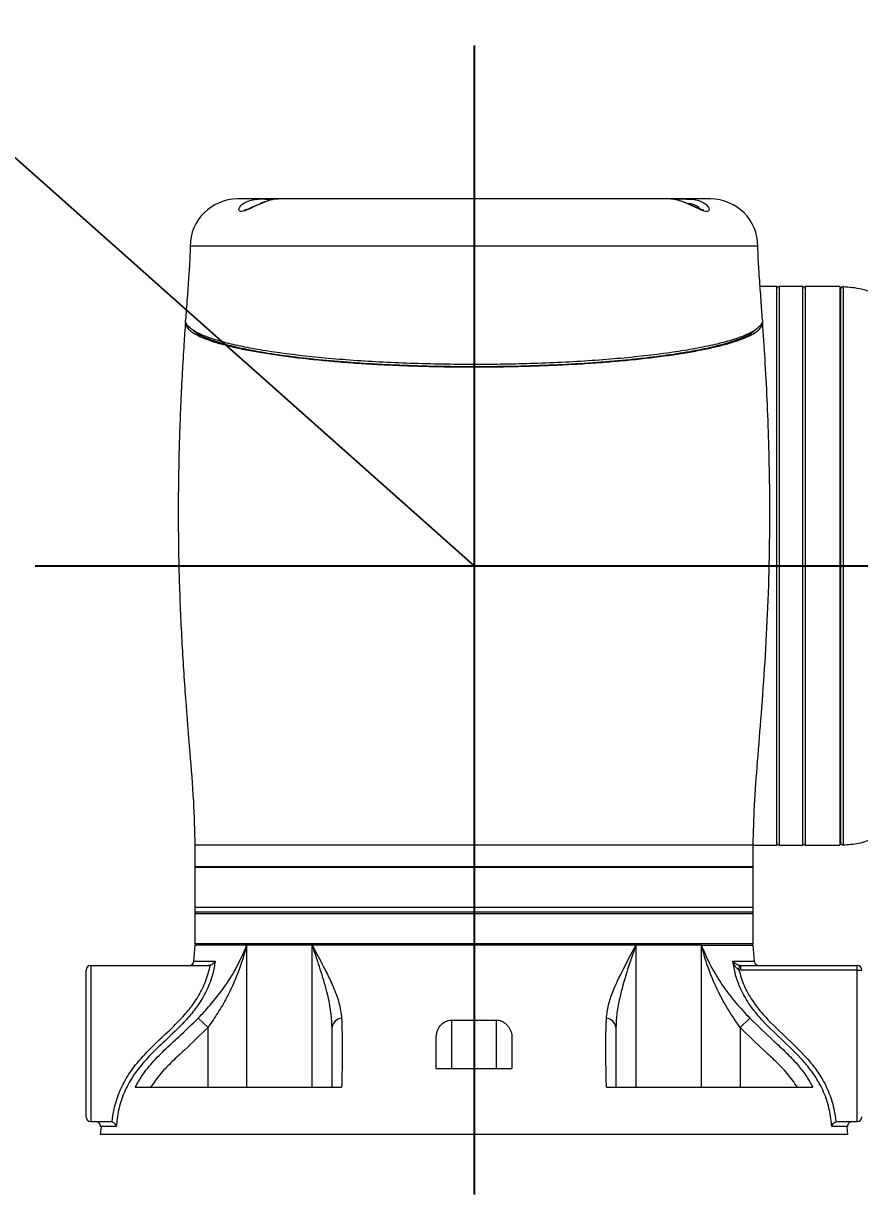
# Model space of a CAD drawing. Header units: millimetres. Extents: x 14 to 206, y 4 to 295.
# Drawn here: x 92.7 to 110.37, y 204.74 to 229.48 of the extents above; entities that cross this region are included whole.
import ezdxf

# ---------------------------------------------------------------- set-up
doc = ezdxf.new("R2010")
doc.units = ezdxf.units.MM
doc.layers.add('标注层', color=3, linetype='Continuous')
doc.styles.add('SLDTEXTSTYLE1', font='ARIAL.TTF', dxfattribs={"width": 0.5688})
doc.styles.add('SLDTEXTSTYLE2', font='ARIAL.TTF', dxfattribs={"width": 0.948})
doc.dimstyles.new('SLDDIMSTYLE1', dxfattribs={"dimtxt": 4.10931, "dimasz": 2, "dimexe": 0, "dimexo": 0.0625, "dimgap": 1.027327, "dimtad": 0, "dimtih": 1, "dimtoh": 1, "dimlfac": 10, "dimrnd": 1e-09, "dimzin": 12, "dimdsep": 46, "dimtxsty": 'SLDTEXTSTYLE1', "dimsah": 1, "dimcen": 0, "dimadec": 0, "dimazin": 3, "dimtfac": 1, "dimtofl": 0, "dimtmove": 0, "dimatfit": 3, "dimfxl": 0, "dimfrac": 2, "dimtolj": 1, "dimtzin": 12, "dimarcsym": 0})

# ---------------------------------------------------------------- blocks, each defined once
blk = doc.blocks.new('_D_2')
at = {"layer": '标注层'}
for p, q in [((44.1, 269.67), (32.203, 269.67)), ((87.869, 230.778), (44.1, 269.67)), ((102.222, 218.025), (87.869, 230.778))]:
    blk.add_line(p, q, dxfattribs=at)
blk.add_solid([(87.869, 230.778), (89.198, 229.263), (89.53, 229.637)], dxfattribs=at)
at = {"layer": '标注层', "attachment_point": 1, "style": 'SLDTEXTSTYLE2'}
for s, insert, char_height in [('S', (32.203, 275.127), 4.233), ('R192', (34.453, 275.127), 4.2333)]:
    blk.add_mtext(s, dxfattribs=dict(at, insert=insert, char_height=char_height))

msp = doc.modelspace()

# ---------------------------------------------------------------- linework, layer by layer
at = {"color": 7, "linetype": 'Continuous', "lineweight": 18}
for p, q in [((97.7294, 225.7751), (97.2219, 225.7751)), ((98.078, 225.7751), (97.7294, 225.7751)), ((106.374, 225.7751), (98.071, 225.7751)), ((106.3769, 225.7744), (106.3595, 225.7732)), ((106.7116, 225.7751), (106.3828, 225.7751)), ((107.2219, 225.7751), (106.7116, 225.7751)), ((108.6219, 223.9251), (108.269, 223.9251)), ((108.6219, 212.1251), (108.6219, 223.9251)), ((109.1719, 223.9251), (108.6719, 223.9251)), ((109.9519, 223.9251), (109.2219, 223.9251)), ((109.2219, 223.9251), (109.2219, 212.5228)), ((109.9519, 223.9251), (109.9519, 212.5228)), ((109.9719, 223.7751), (109.9519, 223.7751)), ((109.9719, 212.1759), (109.9719, 223.8744)), ((102.2219, 222.2858), (102.2219, 222.2364)), ((109.2219, 212.5228), (109.2219, 212.1251)), ((109.9519, 212.5228), (109.9519, 212.1251)), ((109.9519, 212.2751), (109.9719, 212.2751)), ((96.3219, 212.1251), (96.3219, 211.6751)), ((108.1219, 212.1251), (108.6219, 212.1251)), ((108.1219, 211.6751), (108.1219, 212.1251)), ((108.6719, 212.1251), (109.1719, 212.1251)), ((109.2219, 212.1251), (109.9519, 212.1251)), ((96.3219, 211.6751), (96.3219, 211.6551)), ((96.3219, 211.6551), (96.3219, 210.8101)), ((108.1219, 211.6551), (108.1219, 211.6751)), ((108.1219, 210.8101), (108.1219, 211.6551)), ((96.3219, 210.8101), (96.3219, 210.7101)), ((108.1219, 210.7101), (108.1219, 210.8101)), ((96.3517, 210.7101), (96.3219, 210.6803)), ((101.463, 210.7101), (96.3219, 210.7101)), ((96.3219, 210.6803), (96.3219, 210.0401)), ((96.3219, 210.6803), (108.1219, 210.6803)), ((108.1219, 210.7101), (101.463, 210.7101)), ((108.1219, 210.6803), (108.092, 210.7101)), ((108.1219, 210.0401), (108.1219, 210.6803)), ((96.3219, 210.0401), (96.3519, 210.0101)), ((108.0606, 210.0401), (96.3219, 210.0401)), ((108.1219, 210.0401), (108.0606, 210.0401)), ((108.0919, 210.0101), (108.1219, 210.0401)), ((96.3219, 210.0101), (96.2944, 209.6746)), ((97.4144, 210.0101), (96.3219, 210.0101)), ((97.4144, 210.0101), (97.4144, 207.0101)), ((98.8016, 210.0101), (97.4144, 210.0101)), ((105.6422, 210.0101), (98.8016, 210.0101)), ((98.8016, 207.0101), (98.8016, 210.0101)), ((105.6422, 210.0101), (105.6422, 207.0101)), ((107.0293, 210.0101), (105.6422, 210.0101)), ((107.0293, 210.0101), (108.1219, 210.0101)), ((107.0293, 207.0101), (107.0293, 210.0101)), ((108.1521, 209.675), (108.1219, 210.0101)), ((94.1219, 209.5851), (94.1219, 206.2851)), ((94.1219, 209.5851), (96.6185, 209.5851)), ((96.6432, 209.5878), (96.6185, 209.5851)), ((107.8212, 209.4891), (107.8397, 209.5871)), ((107.8397, 209.5871), (107.8634, 209.5851)), ((107.8634, 209.4851), (107.8634, 209.5851)), ((107.8634, 209.5851), (110.3219, 209.5851)), ((110.3219, 209.4851), (110.3219, 209.5851)), ((94.0219, 206.3851), (94.0219, 209.4851)), ((107.8634, 209.4851), (107.8212, 209.4891)), ((110.3219, 209.4851), (107.8634, 209.4851)), ((110.3219, 206.2851), (110.3219, 209.4851)), ((110.3219, 209.4851), (110.4219, 209.4851)), ((96.5996, 208.2769), (96.3923, 208.4695)), ((101.7439, 208.4306), (102.6998, 208.4306)), ((101.7439, 208.4306), (101.7439, 207.4101)), ((102.6998, 207.4101), (102.6998, 208.4306)), ((107.8441, 208.2769), (108.0515, 208.4695)), ((96.5996, 207.0101), (96.5996, 208.2769)), ((107.8441, 208.2769), (107.8441, 207.0101)), ((101.4219, 207.4101), (103.0219, 207.4101)), ((95.0611, 207.0101), (99.4232, 207.0101)), ((105.0205, 207.0101), (109.3826, 207.0101)), ((94.1219, 206.2851), (94.5356, 206.2851)), ((94.3371, 206.1792), (94.3219, 206.0101)), ((94.5356, 206.2851), (94.5725, 206.2787)), ((109.8712, 206.2787), (109.9081, 206.2851)), ((109.9081, 206.2851), (110.3219, 206.2851)), ((110.1219, 206.0101), (110.108, 206.1793)), ((110.1219, 206.0101), (94.3219, 206.0101))]:
    msp.add_line(p, q, dxfattribs=at)
at = {"color": 8, "linetype": 'Continuous', "lineweight": 18}
for p, q in [((108.2219, 224.7751), (96.2219, 224.7751)), ((108.6719, 223.9251), (108.6719, 218.0251)), ((109.1719, 218.0251), (109.1719, 223.9251)), ((110.0233, 223.9244), (110.0233, 212.1259)), ((108.6719, 218.0251), (108.6719, 212.1251)), ((109.1719, 212.1251), (109.1719, 218.0251)), ((108.1219, 212.1251), (96.3219, 212.1251)), ((108.1219, 211.6551), (96.3219, 211.6551)), ((101.463, 210.8101), (96.3219, 210.8101)), ((108.1219, 210.8101), (101.463, 210.8101)), ((96.3013, 209.6726), (96.7505, 209.6726)), ((107.6932, 209.6726), (108.1424, 209.6726)), ((94.6606, 206.1792), (94.3268, 206.1792)), ((110.1169, 206.1792), (109.7832, 206.1792))]:
    msp.add_line(p, q, dxfattribs=at)
at = {"color": 7, "linetype": 'Continuous', "lineweight": 18}
for centre, radius, start, end in [((97.2219, 224.7751), 1, 90, 180), ((107.2219, 224.7751), 1, 0, 90), ((108.6719, 223.8751), 0.05, 90, 180), ((109.1719, 223.8751), 0.05, 0, 90), ((110.0219, 223.8744), 0.05, 88.34659, 180), ((108.6719, 212.1751), 0.05, 180, 270), ((109.1719, 212.1751), 0.05, 270, 0), ((110.0219, 212.1759), 0.05, 180, 271.65341), ((94.1219, 209.4851), 0.1, 90, 180), ((96.2021, 209.6851), 0.1, 270, 352.79496), ((108.2416, 209.6851), 0.1, 187.20504, 270), ((110.3219, 209.4851), 0.1, 0, 90), ((99.4471, 208.243), 0.2278, 96.25757, 171.46267), ((104.9966, 208.243), 0.2278, 8.53733, 83.74243), ((94.1219, 206.3851), 0.1, 180, 270), ((110.3219, 206.3851), 0.1, 270, 0), ((94.227, 206.1851), 0.1, 356.58488, 90), ((110.2167, 206.1851), 0.1, 90, 183.41512)]:
    msp.add_arc(centre, radius, start, end, dxfattribs=at)
for points, knots in [([(98.0817, 225.773), (98.0648, 225.7735), (98.0241, 225.7745), (97.9212, 225.7532), (97.7942, 225.7112), (97.653, 225.6507), (97.5152, 225.5835), (97.4119, 225.5362), (97.3368, 225.5118), (97.283, 225.5071), (97.2493, 225.5327), (97.2543, 225.5854), (97.3051, 225.6547), (97.4048, 225.7209), (97.546, 225.7641), (97.6964, 225.7779), (97.8379, 225.7722), (97.9181, 225.7632), (97.9571, 225.7588)], [0, 0, 0, 0, 0.0467026, 0.1120882, 0.1763544, 0.244814, 0.3204055, 0.3851062, 0.41478, 0.4653497, 0.5162025, 0.5822747, 0.6511443, 0.7327713, 0.811191, 0.8788853, 0.9411747, 1, 1, 1, 1]), ([(98.0172, 225.7699), (98.012, 225.7695), (97.9795, 225.7673), (97.9039, 225.7485), (97.7959, 225.7136), (97.6833, 225.6675), (97.577, 225.6189), (97.4867, 225.5772), (97.4188, 225.5498), (97.3792, 225.5376), (97.3613, 225.5372), (97.3641, 225.5367), (97.3647, 225.5366)], [0, 0, 0, 0, 0.0283955, 0.1764856, 0.3194177, 0.4642766, 0.6108708, 0.7368395, 0.8400191, 0.9215561, 0.9828868, 1, 1, 1, 1]), ([(107.079, 225.5367), (107.0795, 225.5367), (107.0818, 225.5371), (107.0649, 225.5379), (107.0316, 225.5477), (106.9745, 225.5696), (106.8953, 225.6056), (106.7952, 225.652), (106.6816, 225.7006), (106.566, 225.7414), (106.4597, 225.7684), (106.4042, 225.7727), (106.3771, 225.7749)], [0, 0, 0, 0, 0.0174674, 0.0716174, 0.1342736, 0.2165622, 0.3214834, 0.4456853, 0.5841145, 0.7262577, 0.8658916, 1, 1, 1, 1]), ([(106.6881, 225.7739), (106.6793, 225.774), (106.6321, 225.7745), (106.56, 225.767), (106.5071, 225.7615), (106.486, 225.7593)], [0, 0, 0, 0, 0.1215952, 0.6493295, 1, 1, 1, 1]), ([(96.2219, 224.7751), (96.2197, 224.6897), (96.2145, 224.4882), (96.1903, 224.1449), (96.1605, 223.7224), (96.137, 223.4074), (96.1254, 223.2345), (96.1248, 223.2261)], [0, 0, 0, 0, 0.16513889, 0.38955189, 0.66502438, 0.98372343, 1, 1, 1, 1]), ([(108.3188, 223.2259), (108.3092, 223.3611), (108.2885, 223.655), (108.2581, 224.0777), (108.2306, 224.4587), (108.2244, 224.6815), (108.2219, 224.7751)], [0, 0, 0, 0, 0.2618716, 0.5694444, 0.8189231, 1, 1, 1, 1]), ([(113.2719, 222.2251), (113.1334, 222.2369), (112.8604, 222.26), (112.4835, 222.435), (112.1431, 222.669), (111.8203, 222.9436), (111.501, 223.2278), (111.1704, 223.4979), (110.8135, 223.7248), (110.4282, 223.8873), (110.1555, 223.9083), (110.0239, 223.9184)], [0, 0, 0, 0, 0.1104939, 0.217729, 0.3275619, 0.441058, 0.5566423, 0.6700457, 0.7822566, 0.8949429, 1, 1, 1, 1]), ([(96.1214, 223.1753), (96.1106, 223.0176), (96.0862, 222.6619), (96.0527, 222.0961), (96.0118, 221.2827), (95.9768, 220.2485), (95.9643, 219.0061), (95.9843, 217.7353), (96.0372, 216.4736), (96.1185, 215.2518), (96.209, 214.1204), (96.2963, 213.0894), (96.3137, 212.4349), (96.3219, 212.1251)], [0, 0, 0, 0, 0.0428595, 0.0966702, 0.1536558, 0.2636902, 0.3772054, 0.4904935, 0.6082516, 0.7195579, 0.8224962, 0.9160075, 1, 1, 1, 1]), ([(96.1237, 223.1751), (96.1226, 223.1718), (96.1135, 223.1423), (96.1379, 223.0864), (96.1993, 223.0075), (96.31, 222.9288), (96.4629, 222.852), (96.6569, 222.778), (96.8902, 222.7069), (97.1656, 222.6382), (97.4776, 222.5736), (97.8211, 222.514), (98.1945, 222.4591), (98.6022, 222.4087), (99.0347, 222.3641), (99.4856, 222.3257), (99.9532, 222.2933), (100.4432, 222.2668), (100.9867, 222.2454), (101.5814, 222.2303), (102.0076, 222.2283), (102.2219, 222.2273)], [0, 0, 0, 0, 0.00679488, 0.0600074, 0.11358887, 0.16833571, 0.22348617, 0.27667548, 0.33023727, 0.38497916, 0.44013126, 0.49295312, 0.54614719, 0.60052189, 0.65530738, 0.70758101, 0.76022291, 0.81403136, 0.8682449, 0.93375276, 1, 1, 1, 1]), ([(102.2219, 222.2783), (101.9958, 222.2795), (101.5431, 222.2818), (100.8729, 222.2998), (100.2193, 222.3282), (99.5916, 222.368), (98.9965, 222.418), (98.4401, 222.4778), (97.931, 222.5471), (97.4742, 222.6245), (97.0746, 222.7094), (96.7397, 222.801), (96.4727, 222.8979), (96.2746, 222.999), (96.1604, 223.1032), (96.1134, 223.1794), (96.1282, 223.2202), (96.1302, 223.2257)], [0, 0, 0, 0, 0.0699349, 0.1400933, 0.2100294, 0.2799798, 0.3501518, 0.4201053, 0.4904948, 0.561106, 0.6314991, 0.7026044, 0.7739333, 0.8450413, 0.9168453, 0.9888761, 1, 1, 1, 1]), ([(108.3156, 223.2257), (108.317, 223.2224), (108.3325, 223.1836), (108.2873, 223.1091), (108.1762, 223.004), (107.9807, 222.9015), (107.7111, 222.8031), (107.3705, 222.7099), (106.9645, 222.6232), (106.4961, 222.5445), (105.9741, 222.4744), (105.4055, 222.4138), (104.7966, 222.3639), (104.1572, 222.3248), (103.5084, 222.2976), (102.8607, 222.2813), (102.4348, 222.2793), (102.2219, 222.2783)], [0, 0, 0, 0, 0.0068155, 0.0789702, 0.1513546, 0.2235079, 0.2956444, 0.3680127, 0.4401458, 0.5117902, 0.5836662, 0.6553068, 0.7262035, 0.7973296, 0.8682237, 0.9341119, 1, 1, 1, 1]), ([(102.2219, 222.2273), (102.3887, 222.2279), (102.7234, 222.2291), (103.2263, 222.2391), (103.7281, 222.2551), (104.218, 222.2778), (104.6902, 222.3063), (105.1442, 222.3406), (105.5828, 222.3811), (105.9973, 222.427), (106.3831, 222.4778), (106.74, 222.5333), (107.069, 222.5937), (107.3637, 222.6583), (107.621, 222.7261), (107.841, 222.7969), (108.0233, 222.8712), (108.1642, 222.9476), (108.2612, 223.0253), (108.3176, 223.1011), (108.3195, 223.1512), (108.3204, 223.1751)], [0, 0, 0, 0, 0.0515804, 0.1035194, 0.1565877, 0.2100455, 0.2616475, 0.3136049, 0.366679, 0.4201366, 0.4720685, 0.5243558, 0.5777582, 0.6315432, 0.6840014, 0.7368186, 0.7907626, 0.845094, 0.8980586, 0.9513877, 1, 1, 1, 1]), ([(108.1219, 212.1251), (108.1286, 212.4053), (108.1428, 212.9946), (108.2178, 213.9193), (108.2996, 214.9281), (108.3784, 216.0154), (108.4389, 217.1682), (108.4731, 218.3661), (108.4769, 219.4897), (108.4582, 220.5139), (108.426, 221.416), (108.382, 222.2685), (108.3455, 222.8495), (108.3246, 223.1436), (108.3223, 223.1753)], [0, 0, 0, 0, 0.07597261, 0.15978519, 0.25147875, 0.35040851, 0.45533781, 0.5644468, 0.67530806, 0.75995995, 0.84217504, 0.92004026, 0.99139469, 1, 1, 1, 1]), ([(96.2925, 222.9975), (96.3199, 222.9735), (96.3927, 222.9099), (96.6231, 222.8105), (96.9674, 222.7013), (97.4057, 222.6001), (97.9261, 222.5084), (98.521, 222.4277), (99.1801, 222.3596), (99.8922, 222.3053), (100.6454, 222.266), (101.427, 222.2411), (101.9571, 222.238), (102.2219, 222.2364)], [0, 0, 0, 0, 0.0568265, 0.1511788, 0.2455501, 0.3398759, 0.4339808, 0.5285357, 0.622895, 0.7168685, 0.8113651, 0.905806, 1, 1, 1, 1]), ([(102.2219, 222.2364), (102.4883, 222.238), (103.0208, 222.2411), (103.8039, 222.2662), (104.5578, 222.3057), (105.2698, 222.3602), (105.9279, 222.4283), (106.5218, 222.509), (107.0415, 222.6008), (107.4792, 222.7021), (107.8227, 222.8112), (108.054, 222.9115), (108.1275, 222.9762), (108.1557, 223.0011)], [0, 0, 0, 0, 0.09455142, 0.18892637, 0.28288715, 0.37702621, 0.47104654, 0.56479654, 0.65902303, 0.75311888, 0.84686797, 0.94104003, 1, 1, 1, 1]), ([(110.0246, 212.1309), (110.1342, 212.1381), (110.3642, 212.1532), (110.6959, 212.2716), (111.0108, 212.4443), (111.301, 212.6563), (111.5759, 212.889), (111.8597, 213.1409), (112.1611, 213.395), (112.4966, 213.6223), (112.8677, 213.7916), (113.1358, 213.8138), (113.2719, 213.8251)], [0, 0, 0, 0, 0.0875611, 0.1838049, 0.278826, 0.3745187, 0.4709558, 0.5671499, 0.6784187, 0.7861207, 0.8914188, 1, 1, 1, 1]), ([(96.3923, 208.4695), (96.477, 208.5607), (96.6465, 208.7433), (96.9213, 209.0839), (97.1924, 209.5001), (97.348, 209.8355), (97.414, 210.0092), (97.4144, 210.0101)], [0, 0, 0, 0, 0.189254, 0.3787529, 0.6847673, 0.9982466, 1, 1, 1, 1]), ([(97.4144, 210.0101), (97.4141, 210.009), (97.4072, 209.9816), (97.3573, 209.7902), (97.2378, 209.4164), (97.0352, 208.9677), (96.811, 208.582), (96.67, 208.3785), (96.5996, 208.2769)], [0, 0, 0, 0, 0.0018361, 0.0452275, 0.3166398, 0.6253091, 0.8127083, 1, 1, 1, 1]), ([(98.8016, 210.0101), (98.8021, 210.0092), (98.8028, 210.0078), (98.8179, 209.9795), (98.9055, 209.8152), (99.0626, 209.5209), (99.2435, 209.1456), (99.381, 208.7955), (99.4085, 208.5781), (99.4223, 208.4695)], [0, 0, 0, 0, 0.0017532, 0.0025593, 0.0513671, 0.3008774, 0.5501921, 0.7753373, 1, 1, 1, 1]), ([(99.2219, 208.2769), (99.2154, 208.3983), (99.2025, 208.6412), (99.1105, 209.0514), (98.9829, 209.4851), (98.8699, 209.8164), (98.8103, 209.9855), (98.802, 210.009), (98.8016, 210.0101)], [0, 0, 0, 0, 0.2230547, 0.4463235, 0.7202615, 0.9611684, 0.9981639, 1, 1, 1, 1]), ([(105.0214, 208.4695), (105.0318, 208.5607), (105.0525, 208.7433), (105.1713, 209.0839), (105.3699, 209.5001), (105.5489, 209.8355), (105.6416, 210.0092), (105.6422, 210.0101)], [0, 0, 0, 0, 0.189254, 0.3787529, 0.6847673, 0.9982466, 1, 1, 1, 1]), ([(105.6422, 210.0101), (105.6418, 210.009), (105.6321, 209.9816), (105.5646, 209.7902), (105.4379, 209.4164), (105.3114, 208.9686), (105.2355, 208.5825), (105.2264, 208.3792), (105.2219, 208.2769)], [0, 0, 0, 0, 0.001836, 0.0452269, 0.3166356, 0.6253009, 0.8113824, 1, 1, 1, 1]), ([(107.0293, 210.0101), (107.0297, 210.0092), (107.0302, 210.0078), (107.041, 209.9795), (107.1057, 209.8152), (107.2456, 209.5209), (107.4793, 209.1456), (107.7505, 208.7955), (107.9512, 208.5781), (108.0515, 208.4695)], [0, 0, 0, 0, 0.0017532, 0.0025593, 0.0513671, 0.3008774, 0.5501921, 0.7753373, 1, 1, 1, 1]), ([(107.8441, 208.2769), (107.7607, 208.3983), (107.5936, 208.6412), (107.3669, 209.0514), (107.1826, 209.4851), (107.0794, 209.8164), (107.0355, 209.9855), (107.0296, 210.009), (107.0293, 210.0101)], [0, 0, 0, 0, 0.2230547, 0.4463235, 0.7202615, 0.9611684, 0.9981639, 1, 1, 1, 1]), ([(94.5725, 206.2787), (94.5727, 206.2808), (94.5817, 206.3715), (94.6145, 206.5847), (94.715, 206.9084), (94.9014, 207.275), (95.1786, 207.6289), (95.523, 207.9709), (95.8396, 208.2646), (96.1032, 208.535), (96.3153, 208.7946), (96.493, 209.0936), (96.5959, 209.3672), (96.6335, 209.5351), (96.6431, 209.5869), (96.6432, 209.5878)], [0, 0, 0, 0, 0.0016304, 0.0684511, 0.161726, 0.2550202, 0.375847, 0.4976146, 0.6194709, 0.7003439, 0.7811076, 0.8708113, 0.9604199, 0.9993185, 1, 1, 1, 1]), ([(96.7505, 209.6726), (96.7355, 209.5844), (96.6995, 209.3729), (96.578, 209.0534), (96.395, 208.7416), (96.1766, 208.4725), (95.9117, 208.1991), (95.5966, 207.907), (95.257, 207.5712), (94.9852, 207.2264), (94.8051, 206.8722), (94.6964, 206.5318), (94.6725, 206.2963), (94.6606, 206.1792)], [0, 0, 0, 0, 0.0641906, 0.1538576, 0.2436097, 0.322863, 0.4022212, 0.5168716, 0.63144, 0.7451141, 0.83037, 0.9156059, 1, 1, 1, 1]), ([(96.7505, 209.6726), (96.7505, 209.6724), (96.742, 209.6559), (96.7213, 209.6291), (96.6819, 209.5999), (96.655, 209.5915), (96.6432, 209.5878)], [0, 0, 0, 0, 0.0041424, 0.4597132, 0.7652224, 1, 1, 1, 1]), ([(109.7832, 206.1792), (109.7783, 206.2377), (109.7629, 206.4243), (109.6909, 206.7338), (109.5499, 207.0633), (109.3709, 207.3388), (109.1066, 207.6606), (108.718, 208.0261), (108.3104, 208.4122), (108.0188, 208.7845), (107.8485, 209.0919), (107.7421, 209.392), (107.7095, 209.579), (107.6932, 209.6726)], [0, 0, 0, 0, 0.0421692, 0.1344494, 0.2266819, 0.298161, 0.3697223, 0.5252684, 0.6807769, 0.7723959, 0.8638133, 0.9318935, 1, 1, 1, 1]), ([(107.8212, 209.4891), (107.8079, 209.4984), (107.7753, 209.5213), (107.733, 209.5794), (107.7068, 209.6325), (107.695, 209.6669), (107.6933, 209.6723), (107.6932, 209.6726)], [0, 0, 0, 0, 0.2049365, 0.5024937, 0.921551, 0.9962038, 1, 1, 1, 1]), ([(107.6932, 209.6726), (107.6933, 209.6725), (107.6958, 209.6697), (107.712, 209.6524), (107.744, 209.6265), (107.7912, 209.5993), (107.8258, 209.5906), (107.8397, 209.5871)], [0, 0, 0, 0, 0.0038594, 0.0801927, 0.5054707, 0.8010703, 1, 1, 1, 1]), ([(107.8212, 209.4891), (107.8533, 209.3787), (107.9195, 209.1505), (108.1001, 208.8361), (108.3858, 208.4726), (108.7911, 208.0909), (109.1818, 207.7227), (109.4502, 207.3948), (109.6305, 207.116), (109.7724, 206.7913), (109.8374, 206.529), (109.8623, 206.3592), (109.8681, 206.3104), (109.871, 206.2808), (109.8712, 206.2787)], [0, 0, 0, 0, 0.08832015, 0.18260983, 0.2771203, 0.44395351, 0.61081079, 0.69042019, 0.76994215, 0.86602576, 0.96213845, 0.97707288, 0.99832743, 1, 1, 1, 1]), ([(95.0611, 207.0101), (95.1079, 207.0944), (95.2024, 207.2643), (95.4094, 207.5261), (95.6711, 207.796), (96.0205, 208.1071), (96.2562, 208.3369), (96.3923, 208.4695)], [0, 0, 0, 0, 0.14549378, 0.2933023, 0.50255273, 0.71295808, 1, 1, 1, 1]), ([(99.4223, 208.4695), (99.4284, 208.3076), (99.4376, 208.0647), (99.4374, 207.7496), (99.4341, 207.5101), (99.4285, 207.2655), (99.425, 207.0956), (99.4232, 207.0101)], [0, 0, 0, 0, 0.3533308, 0.5301049, 0.7066995, 0.8523431, 1, 1, 1, 1]), ([(101.4219, 208.0816), (101.4283, 208.13), (101.4399, 208.2168), (101.5146, 208.324), (101.5954, 208.3895), (101.6713, 208.4245), (101.7209, 208.4286), (101.7439, 208.4306)], [0, 0, 0, 0, 0.3289325, 0.5894292, 0.7599449, 0.8885248, 1, 1, 1, 1]), ([(102.6998, 208.4306), (102.7061, 208.4304), (102.7315, 208.4298), (102.7631, 208.4234), (102.7985, 208.4114), (102.8208, 208.4012), (102.8443, 208.388), (102.8643, 208.375), (102.8852, 208.3589), (102.9046, 208.3416), (102.925, 208.3208), (102.9454, 208.2964), (102.9652, 208.2681), (102.9821, 208.2388), (102.9963, 208.2084), (103.0075, 208.1774), (103.0156, 208.1457), (103.0209, 208.1137), (103.0215, 208.0923), (103.0219, 208.0816)], [0, 0, 0, 0, 0.0303981, 0.1236565, 0.1539888, 0.2153673, 0.246413, 0.2928814, 0.3400452, 0.3875176, 0.435582, 0.5030978, 0.5711286, 0.640582, 0.710454, 0.7818401, 0.8536191, 0.9266045, 1, 1, 1, 1]), ([(105.0205, 207.0101), (105.0187, 207.0944), (105.0152, 207.2643), (105.0093, 207.5261), (105.0057, 207.796), (105.0073, 208.1071), (105.0163, 208.3369), (105.0214, 208.4695)], [0, 0, 0, 0, 0.1454938, 0.2933023, 0.5025527, 0.7129581, 1, 1, 1, 1]), ([(108.0515, 208.4695), (108.2201, 208.3076), (108.4731, 208.0647), (108.8191, 207.7496), (109.0468, 207.5101), (109.2405, 207.2655), (109.335, 207.0956), (109.3826, 207.0101)], [0, 0, 0, 0, 0.3533308, 0.5301049, 0.7066995, 0.8523431, 1, 1, 1, 1]), ([(96.5996, 208.2769), (96.4338, 208.1143), (96.1851, 207.8705), (95.842, 207.5583), (95.5923, 207.3058), (95.4559, 207.1103), (95.3861, 207.0101)], [0, 0, 0, 0, 0.3960132, 0.59408753, 0.79194027, 1, 1, 1, 1]), ([(99.2219, 207.0101), (99.2219, 207.1103), (99.2219, 207.3057), (99.2219, 207.5582), (99.2219, 207.8705), (99.2219, 208.1143), (99.2219, 208.2769)], [0, 0, 0, 0, 0.2080597, 0.4058643, 0.6038903, 1, 1, 1, 1]), ([(101.4219, 207.4101), (101.4219, 207.5272), (101.4219, 207.7622), (101.4219, 207.9749), (101.4219, 208.0816)], [0, 0, 0, 0, 0.4981663, 1, 1, 1, 1]), ([(103.0219, 208.0816), (103.0219, 208.028), (103.0219, 207.9209), (103.0219, 207.7855), (103.0219, 207.6463), (103.0219, 207.5313), (103.0219, 207.4405), (103.0219, 207.4101)], [0, 0, 0, 0, 0.2495635, 0.4991441, 0.6241395, 0.874514, 1, 1, 1, 1]), ([(105.2219, 208.2769), (105.2219, 208.1143), (105.2219, 207.8705), (105.2219, 207.5583), (105.2219, 207.3058), (105.2219, 207.1103), (105.2219, 207.0101)], [0, 0, 0, 0, 0.3960132, 0.5940875, 0.7919403, 1, 1, 1, 1]), ([(109.0577, 207.0101), (108.9878, 207.1103), (108.8514, 207.3057), (108.6018, 207.5582), (108.2587, 207.8705), (108.01, 208.1143), (107.8441, 208.2769)], [0, 0, 0, 0, 0.2080597, 0.4058643, 0.6038903, 1, 1, 1, 1]), ([(94.5725, 206.2787), (94.5825, 206.274), (94.6048, 206.2637), (94.6343, 206.2358), (94.6524, 206.2064), (94.659, 206.1861), (94.6605, 206.1793), (94.6606, 206.1792)], [0, 0, 0, 0, 0.2074148, 0.4636019, 0.8175795, 0.996032, 1, 1, 1, 1]), ([(109.7832, 206.1792), (109.7832, 206.1793), (109.7848, 206.1861), (109.7913, 206.2064), (109.8095, 206.2358), (109.8389, 206.2637), (109.8612, 206.274), (109.8712, 206.2787)], [0, 0, 0, 0, 0.00396797, 0.18242055, 0.53639814, 0.79258516, 1, 1, 1, 1])]:
    msp.add_open_spline(points, degree=3, knots=knots, dxfattribs=at)
at = {"color": 8, "linetype": 'Continuous', "lineweight": 18}
for points, knots in [([(107.0351, 225.7153), (107.0406, 225.7126), (107.0813, 225.6931), (107.1455, 225.6474), (107.192, 225.5803), (107.1924, 225.5282), (107.1548, 225.506), (107.089, 225.5153), (106.9919, 225.5531), (106.8654, 225.6148), (106.7106, 225.687), (106.5547, 225.7453), (106.4481, 225.7685), (106.3907, 225.7756), (106.3786, 225.7745), (106.3769, 225.7744)], [0, 0, 0, 0, 0.0150918, 0.1114265, 0.2177502, 0.3070489, 0.3786696, 0.4501667, 0.5200275, 0.6220808, 0.7280295, 0.8429436, 0.9456637, 0.9922967, 1, 1, 1, 1]), ([(106.6989, 225.7732), (106.736, 225.7735), (106.8213, 225.7741), (106.9392, 225.7535), (107.0053, 225.7272), (107.0351, 225.7153)], [0, 0, 0, 0, 0.2979618, 0.6831414, 1, 1, 1, 1]), ([(106.9363, 225.6212), (106.9164, 225.6318), (106.8727, 225.655), (106.8033, 225.6724), (106.7576, 225.6725), (106.7448, 225.6725)], [0, 0, 0, 0, 0.3772436, 0.8262222, 1, 1, 1, 1]), ([(107.0042, 225.5589), (107.0039, 225.5597), (106.9948, 225.579), (106.9674, 225.601), (106.9399, 225.6189), (106.9363, 225.6212)], [0, 0, 0, 0, 0.0360829, 0.8717811, 1, 1, 1, 1])]:
    msp.add_open_spline(points, degree=3, knots=knots, dxfattribs=at)
for points in [[(96.3219, 211.6751), (96.3316, 211.6751), (96.3511, 211.6751), (96.5078, 211.6751), (96.7551, 211.6751), (97.0978, 211.6751), (97.5277, 211.6751), (98.038, 211.6751), (98.6199, 211.6751), (99.2634, 211.6751), (99.9576, 211.6751), (100.6905, 211.6751), (101.4496, 211.6751), (101.9644, 211.6751), (102.2219, 211.6751)], [(102.2219, 211.6751), (102.4793, 211.6751), (102.9942, 211.6751), (103.7533, 211.6751), (104.4862, 211.6751), (105.1803, 211.6751), (105.8238, 211.6751), (106.4057, 211.6751), (106.9161, 211.6751), (107.3459, 211.6751), (107.6887, 211.6751), (107.9359, 211.6751), (108.0926, 211.6751), (108.1121, 211.6751), (108.1219, 211.6751)]]:
    msp.add_open_spline(points, degree=3, dxfattribs=at)
at = {"layer": '标注层'}
for p, q in [((102.2219, 229.0197), (102.2219, 204.7445)), ((92.9461, 218.0251), (163.0416, 218.0251))]:
    msp.add_line(p, q, dxfattribs=at)

# ---------------------------------------------------------------- dimensions: what is measured, and where the dimension line sits
dim = msp.add_radius_dim(center=(102.2219, 218.0251), mpoint=(87.8692, 230.7783), text='S<>', dimstyle='SLDDIMSTYLE1', dxfattribs=at)
dim.commit()
dim.dimension.update_dxf_attribs({"geometry": '_D_2', "text_midpoint": (37.3577, 272.8255), "dimtype": 164})

doc.saveas('drawing.dxf')
